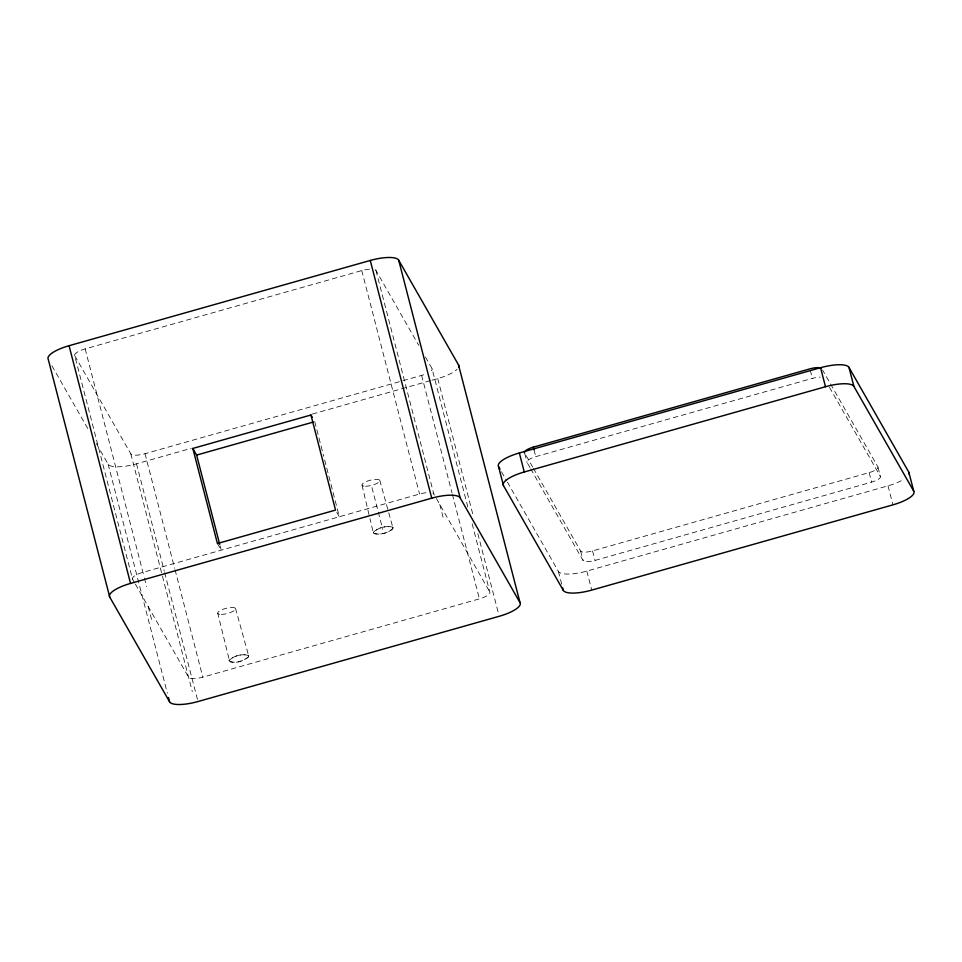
<?xml version="1.0" encoding="UTF-8"?>
<svg xmlns="http://www.w3.org/2000/svg" width="962" height="962" viewBox="0 0 962 962"><rect width="100%" height="100%" fill="white"/><g stroke="black" fill="none" stroke-linecap="round" stroke-linejoin="round"><path stroke-width="0.72" stroke-dasharray="4.81 3.61" d="M235.51 608.417L248.821 656.469C244.588 660.798 233.393 664.995 229.076 660.389C233.79 655.675 241.69 653.907 248.16 655.134L248.821 656.553C244.107 661.267 236.195 663.034 229.738 661.808L217.797 613.431M379.774 480.303L393.085 528.427C388.371 533.14 380.459 534.908 374.002 533.682L373.34 532.263C378.138 527.693 386.784 525.036 393.025 527.573L393.085 528.354C388.383 533.032 379.629 535.642 373.4 533.128L369.961 518.638M134.68 582.888L132.54 579.136L74.747 355.687A12.819 3.704 -14.5 0 1 85.161 348.881L361.76 270.587A12.819 3.704 -14.5 0 1 371.019 269.107M74.747 355.687L130.82 453.86A12.819 3.704 -14.5 0 0 145.021 453.703L401.455 381.12M402.898 380.712L421.621 375.408A12.819 3.704 -14.5 0 0 424.747 374.398M96.284 443.434L108.105 464.141A25.649 7.407 -14.5 0 0 136.52 463.828L191.282 448.328M312.349 414.069L430.519 380.615M431.962 380.206L437.734 378.583A25.649 7.407 -14.5 0 0 457.142 369.228M529.966 467.544L527.02 462.385A10.774 3.114 -14.5 0 1 535.762 456.661L812.361 378.379A10.774 3.114 -14.5 0 1 820.141 377.128M425.95 492.748A12.819 3.704 -14.5 0 0 419.552 494.035L142.941 572.33A12.819 3.704 -14.5 0 0 132.54 579.136M533.417 468.374L580.627 551.046A10.774 3.114 -14.5 0 0 592.556 550.913L869.167 472.619A10.774 3.114 -14.5 0 0 877.897 466.907L822.57 370.033M530.711 468.843L583.092 560.545A10.774 3.114 -14.5 0 0 595.021 560.425L871.62 482.13A10.774 3.114 -14.5 0 0 880.362 476.418L877.897 466.907M135.401 584.138L188.612 677.308A12.819 3.704 -14.5 0 0 202.814 677.152L479.413 598.857A12.819 3.704 -14.5 0 0 489.814 592.051L471.801 522.402M507.407 482.106L558.405 571.404A25.649 7.407 -14.5 0 0 586.82 571.079L888.022 485.834A25.649 7.407 -14.5 0 0 904.316 478.956M248.761 655.687C242.532 653.174 233.778 655.783 229.076 660.461L229.136 661.243M393.085 527.633L392.424 527.02C385.966 525.805 377.934 527.513 373.34 532.347L373.4 533.128M829.46 387.289L880.362 476.418M532.671 467.087L524.567 452.874L527.02 462.385M501.503 471.753L506.673 480.82M375.048 269.697A12.819 3.704 -14.5 0 1 375.962 270.43L418.747 345.358M425.396 356.974L432.034 368.602L468.434 509.343M375.962 270.43L433.754 493.879L435.75 497.39M436.423 498.556L489.814 592.051M336.808 512.313L339.333 516.738L324.062 457.671M217.412 543.518L221.212 550.18L220.094 545.851M51.936 365.8L88.889 430.495M888.022 485.834L892.94 504.846M869.167 472.619L871.62 482.13M810.257 370.226L812.361 378.379M592.556 550.913L595.021 560.425M586.82 571.079L591.738 590.103M580.627 551.046L583.092 560.545M534.006 449.867L535.762 456.661M558.405 571.404L561.916 584.98M437.734 378.583L473.34 516.281M477.837 533.669L498.833 614.838M421.621 375.408L452.02 492.941M452.393 494.384L479.413 598.857M439.754 504.401L443.446 518.662M361.76 270.587L419.552 494.035M371.969 487.614L377.922 510.666M378.294 512.109L382.768 529.401M314.742 421.657L323.689 456.228M145.021 453.703L174.663 568.326M175.048 569.769L202.814 677.152M136.52 463.828L164.261 571.091M164.634 572.534L197.619 700.096M130.82 453.86L192.292 691.57M85.161 348.881L144.047 576.611M144.42 578.03L146.633 586.592M148.244 606.637L151.936 620.899M108.105 464.141L167.34 693.157M362.061 485.317L369.612 517.183M432.84 493.145A12.819 3.704 -14.5 0 1 433.754 493.879M432.034 368.602A12.819 3.704 -14.5 0 1 431.337 370.731M221.356 614.393A9.235 2.67 -14.5 0 0 235.558 609.126A9.235 2.67 -14.5 0 0 223.04 609.259A9.235 2.67 -14.5 0 0 221.356 614.393M365.62 486.267A9.235 2.67 -14.5 0 0 379.822 481A9.235 2.67 -14.5 0 0 367.304 481.144A9.235 2.67 -14.5 0 0 365.62 486.267"/><path stroke-width="1.44" d="M69.06 345.707L370.262 260.461A25.649 7.407 -14.5 0 1 398.677 260.149L458.537 364.959L520.021 602.669A25.649 7.407 -14.5 0 1 499.206 616.293L197.992 701.538A25.649 7.407 -14.5 0 1 169.589 701.851L109.716 597.041L48.244 359.331A25.649 7.407 -14.5 0 1 69.06 345.707L130.531 583.417A25.649 7.407 -14.5 0 0 109.716 597.041M310.942 415.007L335.534 510.088L217.412 543.518L192.821 448.436L310.942 415.007L312.217 417.219M192.821 448.436L196.621 455.086L313.299 422.065M524.567 452.874A10.774 3.114 -14.5 0 1 533.297 447.162L809.908 368.867A10.774 3.114 -14.5 0 1 821.067 368.109M519.348 452.97L820.562 367.712A25.649 7.407 -14.5 0 1 848.977 367.4L908.837 472.222L913.756 491.233A25.649 7.407 -14.5 0 1 892.94 504.846L591.738 590.103A25.649 7.407 -14.5 0 1 563.323 590.415L503.463 485.594L498.544 466.582A25.649 7.407 -14.5 0 1 519.348 452.97L524.266 471.981A25.649 7.407 -14.5 0 0 503.463 485.594M130.531 583.417L431.746 498.172A25.649 7.407 -14.5 0 1 460.149 497.859L520.021 602.669M524.266 471.981L825.48 386.724A25.649 7.407 -14.5 0 1 853.895 386.411L913.756 491.233M498.544 466.582L500.024 469.167M848.977 367.4L853.895 386.411M820.562 367.712L825.48 386.724M533.297 447.162L534.006 449.867M562.626 587.698L563.323 590.415M398.677 260.149L460.149 497.859M370.262 260.461L431.746 498.172M196.621 455.086L219.721 544.408M168.458 697.51L169.589 701.851M458.537 364.959A25.649 7.407 -14.5 0 1 458.682 366.919M908.837 472.222A25.649 7.407 -14.5 0 1 908.982 474.182"/></g></svg>
